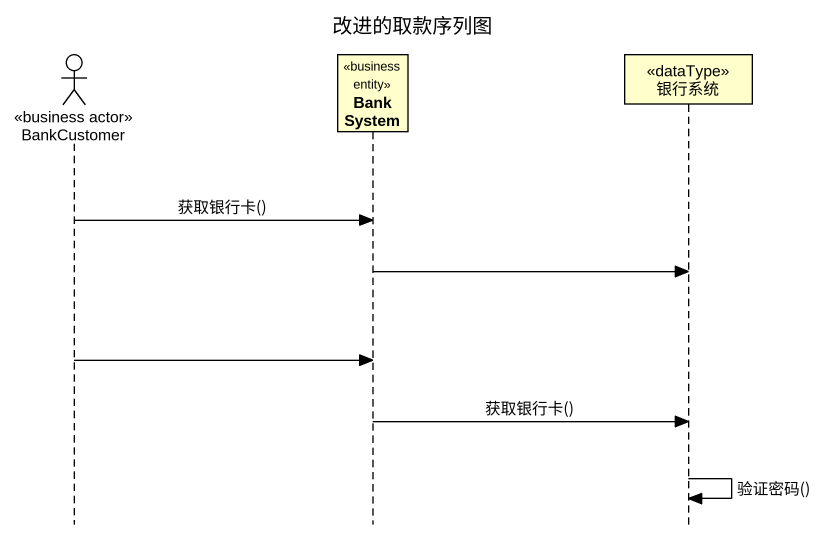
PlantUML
@startuml
title 改进的取款序列图
hide footbox
actor BankCustomer <<business actor>>
participant BankSystem <<business entity>>
participant 银行系统 <<dataType>>

BankCustomer -> BankSystem : 获取银行卡()
BankSystem -> 银行系统
BankCustomer -> BankSystem
BankSystem -> 银行系统 : 获取银行卡()
银行系统 -> 银行系统 : 验证密码()
@enduml
